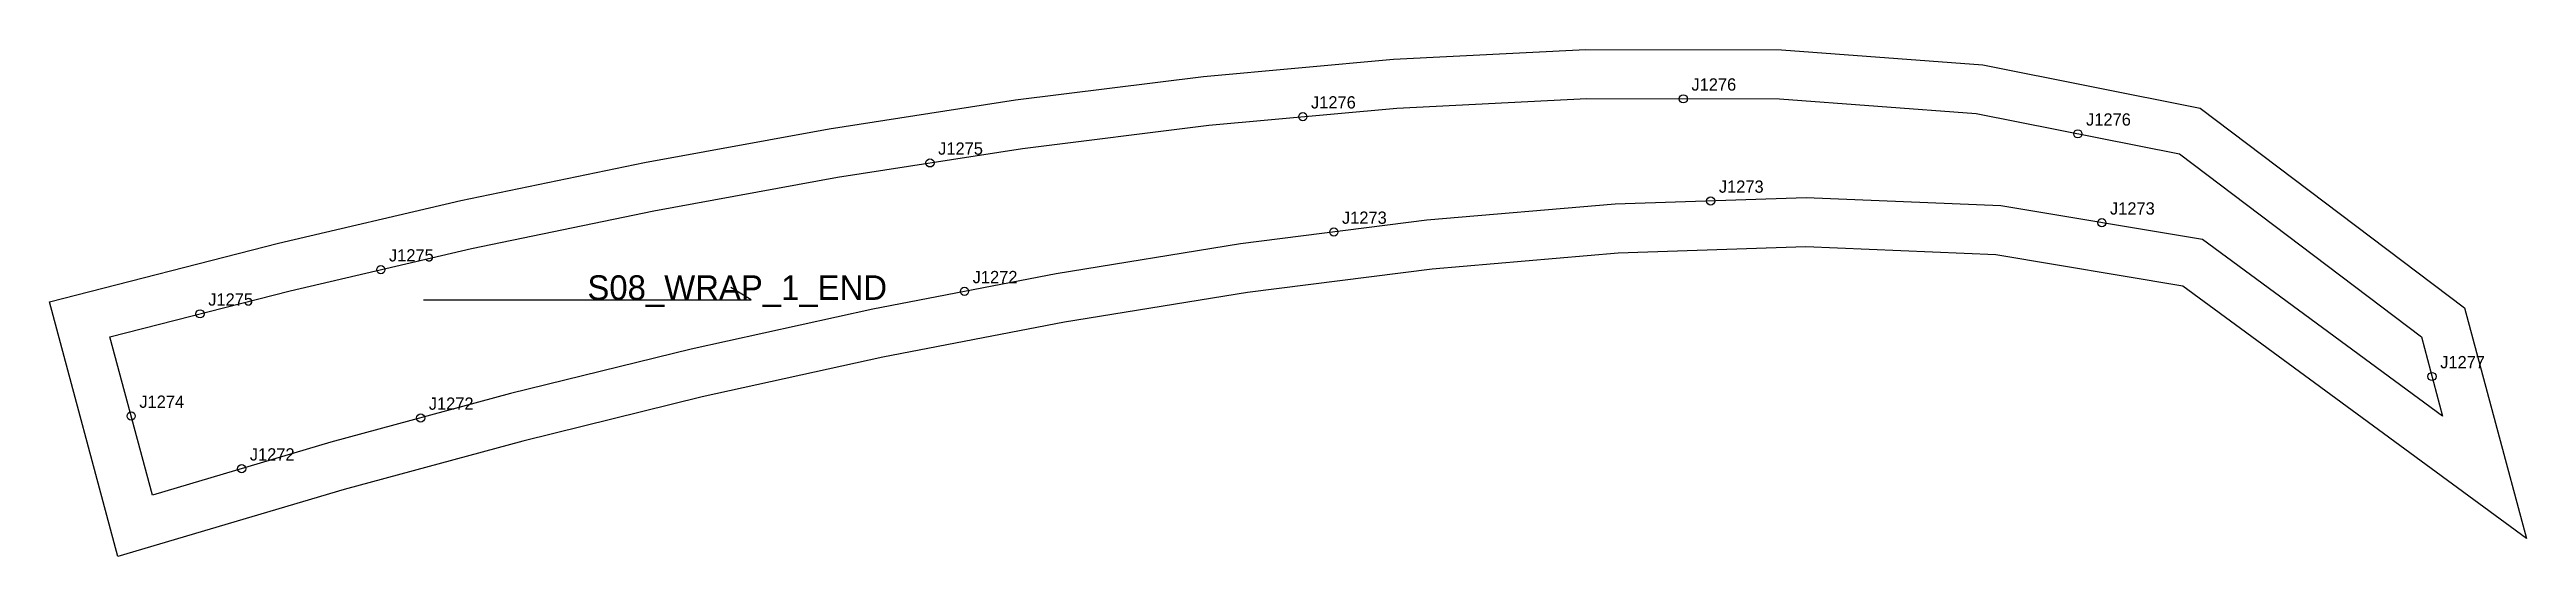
# Model space of a CAD drawing. Header units: millimetres. Extents: x -15 to 590, y -54 to 70.
import ezdxf

# ---------------------------------------------------------------- set-up
doc = ezdxf.new("R2010")
doc.units = ezdxf.units.MM
for name, color, linetype in [('CUT', 1, 'Continuous'), ('GRAIN', 3, 'Continuous'), ('LABEL', 7, 'Continuous'), ('NOTCH', 2, 'Continuous'), ('SEW', 5, 'Continuous')]:
    doc.layers.add(name, color=color, linetype=linetype)

msp = doc.modelspace()

# ---------------------------------------------------------------- linework, layer by layer
at = {"layer": 'CUT'}
msp.add_lwpolyline([(-14.74, 8.61), (41.14, 22.94), (85.67, 33.29), (130.48, 42.61), (175.6, 50.85), (221.07, 57.9), (266.94, 63.64), (313.28, 67.86), (360.23, 70.21), (408.02, 70.12), (457.16, 66.46), (510.25, 55.92), (574.74, 7.08), (589.87, -49.26), (506.02, 12.4), (460.35, 20.05), (413.99, 21.97), (368.14, 20.47), (322.74, 16.58), (277.72, 10.86), (233.04, 3.62), (188.67, -4.93), (144.58, -14.66), (100.76, -25.46), (57.2, -37.29), (1.97, -53.63), (-14.74, 8.61)], close=True, dxfattribs=at)
at = {"layer": 'GRAIN'}
for p, q in [((76.56, 9.05), (156.56, 9.05)), ((156.56, 9.05), (151.56, 12.05))]:
    msp.add_line(p, q, dxfattribs=at)
at = {"layer": 'NOTCH'}
for centre in [(291.18, 53.8), (384.04, 58.17), (480.37, 49.62), (200.17, 42.51), (390.74, 33.22), (298.74, 25.63), (486.21, 27.89), (66.12, 16.43), (208.6, 11.13), (22, 5.64), (566.81, -9.66), (5.19, -19.32), (75.84, -19.79), (32.15, -32.19)]:
    msp.add_circle(centre, 1, dxfattribs=at)
at = {"layer": 'SEW'}
msp.add_lwpolyline([(0, 0), (43.99, 11.28), (88.25, 21.57), (132.78, 30.83), (177.6, 39.01), (222.74, 46.02), (268.23, 51.71), (314.13, 55.88), (360.52, 58.21), (407.56, 58.13), (455.54, 54.55), (505.21, 44.69), (564.22, 0), (569.41, -19.32), (510.82, 23.76), (461.59, 32.01), (414.04, 33.98), (367.44, 32.45), (321.47, 28.52), (276.01, 22.74), (230.95, 15.43), (186.24, 6.82), (141.85, -2.97), (97.75, -13.84), (53.93, -25.74), (10.37, -38.63)], close=True, dxfattribs=at)

# ---------------------------------------------------------------- texts
at = {"layer": 'LABEL'}
for s, height, p in [('J1276', 3, (386.04, 60.17)), ('J1276', 3, (293.18, 55.8)), ('J1276', 3, (482.37, 51.62)), ('J1275', 3, (202.17, 44.51)), ('J1273', 3, (392.74, 35.22)), ('J1273', 3, (300.74, 27.63)), ('J1273', 3, (488.21, 29.89)), ('J1275', 3, (68.12, 18.43)), ('S08_WRAP_1_END', 6, (116.56, 9.05)), ('J1272', 3, (210.6, 13.13)), ('J1275', 3, (24, 7.64)), ('J1277', 3, (568.81, -7.66)), ('J1274', 3, (7.19, -17.32)), ('J1272', 3, (77.84, -17.79)), ('J1272', 3, (34.15, -30.19))]:
    msp.add_text(s, height=height, dxfattribs=at).set_placement(p)

doc.saveas('drawing.dxf')
